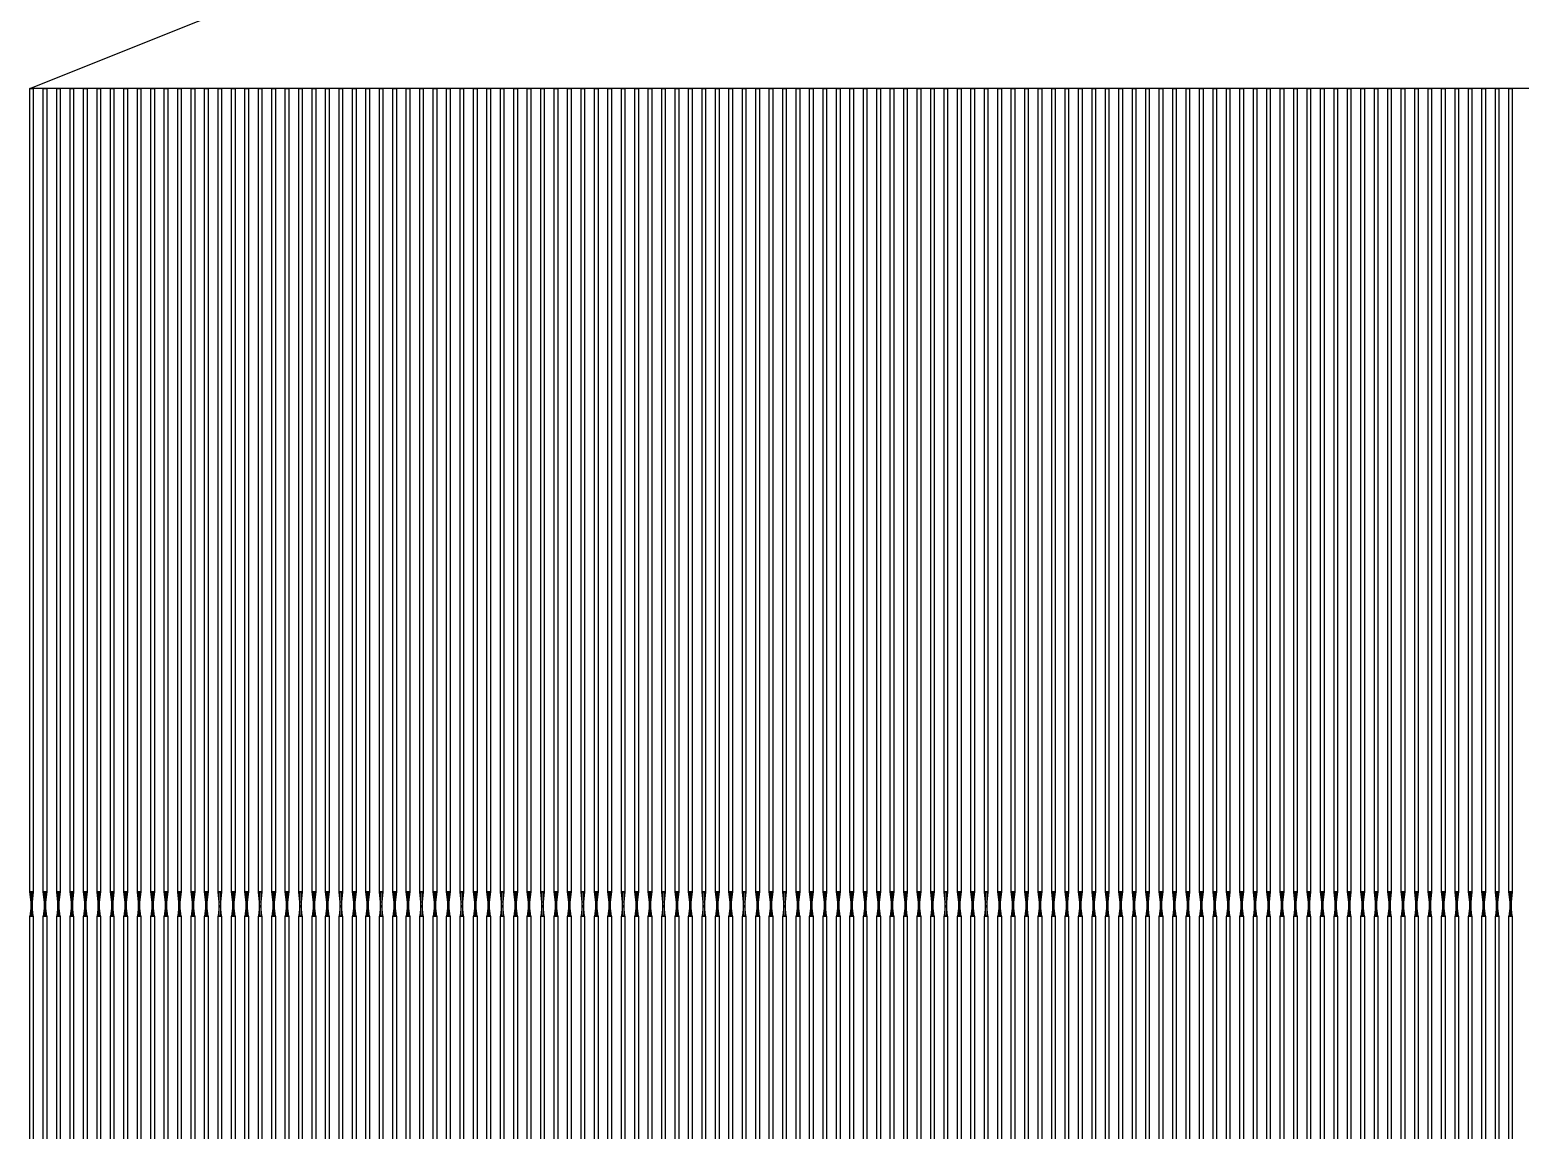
# Model space of a CAD drawing. Extents: x 0 to 762, y 0 to 762.
# Drawn here: x 520.5 to 647.9, y 487.6 to 581.6 of the extents above; entities that cross this region are included whole.
import ezdxf

# ---------------------------------------------------------------- set-up
doc = ezdxf.new("R2010")
doc.units = 0
doc.layers.get('0').update_dxf_attribs({"linetype": 'CONTINUOUS'})

msp = doc.modelspace()

# ---------------------------------------------------------------- linework, layer by layer
at = {"color": 0}
for points in [[(634.989, 622.289), (749.436, 576.569), (520.54, 576.569), (634.989, 622.289)], [(520.54, 576.569), (520.84, 576.569), (520.84, 507.99), (520.54, 507.99), (520.54, 576.569)], [(521.689, 576.569), (521.989, 576.569), (521.989, 507.99), (521.689, 507.99), (521.689, 576.569)], [(522.838, 576.569), (523.137, 576.569), (523.137, 507.99), (522.838, 507.99), (522.838, 576.569)], [(523.986, 576.569), (524.286, 576.569), (524.286, 507.99), (523.986, 507.99), (523.986, 576.569)], [(525.136, 576.569), (525.436, 576.569), (525.436, 507.99), (525.136, 507.99), (525.136, 576.569)], [(526.285, 576.569), (526.585, 576.569), (526.585, 507.99), (526.285, 507.99), (526.285, 576.569)], [(527.433, 576.569), (527.733, 576.569), (527.733, 507.99), (527.433, 507.99), (527.433, 576.569)], [(528.582, 576.569), (528.882, 576.569), (528.882, 507.99), (528.582, 507.99), (528.582, 576.569)], [(529.731, 576.569), (530.031, 576.569), (530.031, 507.99), (529.731, 507.99), (529.731, 576.569)], [(530.879, 576.569), (531.179, 576.569), (531.179, 507.99), (530.879, 507.99), (530.879, 576.569)], [(532.028, 576.569), (532.328, 576.569), (532.328, 507.99), (532.028, 507.99), (532.028, 576.569)], [(533.176, 576.569), (533.476, 576.569), (533.476, 507.99), (533.176, 507.99), (533.176, 576.569)], [(534.325, 576.569), (534.625, 576.569), (534.625, 507.99), (534.325, 507.99), (534.325, 576.569)], [(535.474, 576.569), (535.774, 576.569), (535.774, 507.99), (535.474, 507.99), (535.474, 576.569)], [(536.622, 576.569), (536.922, 576.569), (536.922, 507.99), (536.622, 507.99), (536.622, 576.569)], [(537.771, 576.569), (538.071, 576.569), (538.071, 507.99), (537.771, 507.99), (537.771, 576.569)], [(538.919, 576.569), (539.219, 576.569), (539.219, 507.99), (538.919, 507.99), (538.919, 576.569)], [(540.069, 576.569), (540.369, 576.569), (540.369, 507.99), (540.069, 507.99), (540.069, 576.569)], [(541.218, 576.569), (541.518, 576.569), (541.518, 507.99), (541.218, 507.99), (541.218, 576.569)], [(542.367, 576.569), (542.667, 576.569), (542.667, 507.99), (542.367, 507.99), (542.367, 576.569)], [(543.515, 576.569), (543.815, 576.569), (543.815, 507.99), (543.515, 507.99), (543.515, 576.569)], [(544.664, 576.569), (544.964, 576.569), (544.964, 507.99), (544.664, 507.99), (544.664, 576.569)], [(545.813, 576.569), (546.113, 576.569), (546.113, 507.99), (545.813, 507.99), (545.813, 576.569)], [(546.961, 576.569), (547.261, 576.569), (547.261, 507.99), (546.961, 507.99), (546.961, 576.569)], [(548.11, 576.569), (548.41, 576.569), (548.41, 507.99), (548.11, 507.99), (548.11, 576.569)], [(549.258, 576.569), (549.558, 576.569), (549.558, 507.99), (549.258, 507.99), (549.258, 576.569)], [(550.407, 576.569), (550.707, 576.569), (550.707, 507.99), (550.407, 507.99), (550.407, 576.569)], [(551.556, 576.569), (551.856, 576.569), (551.856, 507.99), (551.556, 507.99), (551.556, 576.569)], [(552.704, 576.569), (553.004, 576.569), (553.004, 507.99), (552.704, 507.99), (552.704, 576.569)], [(553.853, 576.569), (554.154, 576.569), (554.154, 507.99), (553.853, 507.99), (553.853, 576.569)], [(555.003, 576.569), (555.303, 576.569), (555.303, 507.99), (555.003, 507.99), (555.003, 576.569)], [(556.151, 576.569), (556.451, 576.569), (556.451, 507.99), (556.151, 507.99), (556.151, 576.569)], [(557.3, 576.569), (557.6, 576.569), (557.6, 507.99), (557.3, 507.99), (557.3, 576.569)], [(558.449, 576.569), (558.749, 576.569), (558.749, 507.99), (558.449, 507.99), (558.449, 576.569)], [(559.597, 576.569), (559.897, 576.569), (559.897, 507.99), (559.597, 507.99), (559.597, 576.569)], [(560.746, 576.569), (561.046, 576.569), (561.046, 507.99), (560.746, 507.99), (560.746, 576.569)], [(561.894, 576.569), (562.194, 576.569), (562.194, 507.99), (561.894, 507.99), (561.894, 576.569)], [(563.043, 576.569), (563.343, 576.569), (563.343, 507.99), (563.043, 507.99), (563.043, 576.569)], [(564.192, 576.569), (564.492, 576.569), (564.492, 507.99), (564.192, 507.99), (564.192, 576.569)], [(565.34, 576.569), (565.64, 576.569), (565.64, 507.99), (565.34, 507.99), (565.34, 576.569)], [(566.489, 576.569), (566.789, 576.569), (566.789, 507.99), (566.489, 507.99), (566.489, 576.569)], [(567.637, 576.569), (567.938, 576.569), (567.938, 507.99), (567.637, 507.99), (567.637, 576.569)], [(568.787, 576.569), (569.088, 576.569), (569.088, 507.99), (568.787, 507.99), (568.787, 576.569)], [(569.936, 576.569), (570.236, 576.569), (570.236, 507.99), (569.936, 507.99), (569.936, 576.569)], [(571.085, 576.569), (571.385, 576.569), (571.385, 507.99), (571.085, 507.99), (571.085, 576.569)], [(572.233, 576.569), (572.533, 576.569), (572.533, 507.99), (572.233, 507.99), (572.233, 576.569)], [(573.382, 576.569), (573.682, 576.569), (573.682, 507.99), (573.382, 507.99), (573.382, 576.569)], [(574.531, 576.569), (574.831, 576.569), (574.831, 507.99), (574.531, 507.99), (574.531, 576.569)], [(575.679, 576.569), (575.979, 576.569), (575.979, 507.99), (575.679, 507.99), (575.679, 576.569)], [(576.828, 576.569), (577.128, 576.569), (577.128, 507.99), (576.828, 507.99), (576.828, 576.569)], [(577.976, 576.569), (578.276, 576.569), (578.276, 507.99), (577.976, 507.99), (577.976, 576.569)], [(579.125, 576.569), (579.425, 576.569), (579.425, 507.99), (579.125, 507.99), (579.125, 576.569)], [(580.274, 576.569), (580.574, 576.569), (580.574, 507.99), (580.274, 507.99), (580.274, 576.569)], [(581.422, 576.569), (581.722, 576.569), (581.722, 507.99), (581.422, 507.99), (581.422, 576.569)], [(582.572, 576.569), (582.872, 576.569), (582.872, 507.99), (582.572, 507.99), (582.572, 576.569)], [(583.721, 576.569), (584.021, 576.569), (584.021, 507.99), (583.721, 507.99), (583.721, 576.569)], [(584.869, 576.569), (585.169, 576.569), (585.169, 507.99), (584.869, 507.99), (584.869, 576.569)], [(586.018, 576.569), (586.318, 576.569), (586.318, 507.99), (586.018, 507.99), (586.018, 576.569)], [(587.167, 576.569), (587.467, 576.569), (587.467, 507.99), (587.167, 507.99), (587.167, 576.569)], [(588.315, 576.569), (588.615, 576.569), (588.615, 507.99), (588.315, 507.99), (588.315, 576.569)], [(589.464, 576.569), (589.764, 576.569), (589.764, 507.99), (589.464, 507.99), (589.464, 576.569)], [(590.613, 576.569), (590.912, 576.569), (590.912, 507.99), (590.613, 507.99), (590.613, 576.569)], [(591.761, 576.569), (592.061, 576.569), (592.061, 507.99), (591.761, 507.99), (591.761, 576.569)], [(592.91, 576.569), (593.21, 576.569), (593.21, 507.99), (592.91, 507.99), (592.91, 576.569)], [(594.058, 576.569), (594.358, 576.569), (594.358, 507.99), (594.058, 507.99), (594.058, 576.569)], [(595.207, 576.569), (595.507, 576.569), (595.507, 507.99), (595.207, 507.99), (595.207, 576.569)], [(596.356, 576.569), (596.657, 576.569), (596.657, 507.99), (596.356, 507.99), (596.356, 576.569)], [(597.506, 576.569), (597.806, 576.569), (597.806, 507.99), (597.506, 507.99), (597.506, 576.569)], [(598.654, 576.569), (598.954, 576.569), (598.954, 507.99), (598.654, 507.99), (598.654, 576.569)], [(599.803, 576.569), (600.103, 576.569), (600.103, 507.99), (599.803, 507.99), (599.803, 576.569)], [(600.951, 576.569), (601.251, 576.569), (601.251, 507.99), (600.951, 507.99), (600.951, 576.569)], [(602.1, 576.569), (602.4, 576.569), (602.4, 507.99), (602.1, 507.99), (602.1, 576.569)], [(603.249, 576.569), (603.549, 576.569), (603.549, 507.99), (603.249, 507.99), (603.249, 576.569)], [(604.397, 576.569), (604.697, 576.569), (604.697, 507.99), (604.397, 507.99), (604.397, 576.569)], [(605.546, 576.569), (605.846, 576.569), (605.846, 507.99), (605.546, 507.99), (605.546, 576.569)], [(606.694, 576.569), (606.994, 576.569), (606.994, 507.99), (606.694, 507.99), (606.694, 576.569)], [(607.843, 576.569), (608.143, 576.569), (608.143, 507.99), (607.843, 507.99), (607.843, 576.569)], [(608.992, 576.569), (609.292, 576.569), (609.292, 507.99), (608.992, 507.99), (608.992, 576.569)], [(610.14, 576.569), (610.44, 576.569), (610.44, 507.99), (610.14, 507.99), (610.14, 576.569)], [(611.29, 576.569), (611.59, 576.569), (611.59, 507.99), (611.29, 507.99), (611.29, 576.569)], [(612.439, 576.569), (612.739, 576.569), (612.739, 507.99), (612.439, 507.99), (612.439, 576.569)], [(613.588, 576.569), (613.887, 576.569), (613.887, 507.99), (613.588, 507.99), (613.588, 576.569)], [(614.736, 576.569), (615.036, 576.569), (615.036, 507.99), (614.736, 507.99), (614.736, 576.569)], [(615.885, 576.569), (616.185, 576.569), (616.185, 507.99), (615.885, 507.99), (615.885, 576.569)], [(617.033, 576.569), (617.333, 576.569), (617.333, 507.99), (617.033, 507.99), (617.033, 576.569)], [(618.182, 576.569), (618.482, 576.569), (618.482, 507.99), (618.182, 507.99), (618.182, 576.569)], [(619.331, 576.569), (619.631, 576.569), (619.631, 507.99), (619.331, 507.99), (619.331, 576.569)], [(620.479, 576.569), (620.779, 576.569), (620.779, 507.99), (620.479, 507.99), (620.479, 576.569)], [(621.628, 576.569), (621.928, 576.569), (621.928, 507.99), (621.628, 507.99), (621.628, 576.569)], [(622.776, 576.569), (623.076, 576.569), (623.076, 507.99), (622.776, 507.99), (622.776, 576.569)], [(623.925, 576.569), (624.225, 576.569), (624.225, 507.99), (623.925, 507.99), (623.925, 576.569)], [(625.074, 576.569), (625.374, 576.569), (625.374, 507.99), (625.074, 507.99), (625.074, 576.569)], [(626.224, 576.569), (626.524, 576.569), (626.524, 507.99), (626.224, 507.99), (626.224, 576.569)], [(627.372, 576.569), (627.672, 576.569), (627.672, 507.99), (627.372, 507.99), (627.372, 576.569)], [(628.521, 576.569), (628.821, 576.569), (628.821, 507.99), (628.521, 507.99), (628.521, 576.569)], [(629.669, 576.569), (629.969, 576.569), (629.969, 507.99), (629.669, 507.99), (629.669, 576.569)], [(630.818, 576.569), (631.118, 576.569), (631.118, 507.99), (630.818, 507.99), (630.818, 576.569)], [(631.967, 576.569), (632.267, 576.569), (632.267, 507.99), (631.967, 507.99), (631.967, 576.569)], [(633.115, 576.569), (633.415, 576.569), (633.415, 507.99), (633.115, 507.99), (633.115, 576.569)], [(634.264, 576.569), (634.564, 576.569), (634.564, 507.99), (634.264, 507.99), (634.264, 576.569)], [(635.412, 576.569), (635.713, 576.569), (635.713, 507.99), (635.412, 507.99), (635.412, 576.569)], [(636.561, 576.569), (636.861, 576.569), (636.861, 507.99), (636.561, 507.99), (636.561, 576.569)], [(637.71, 576.569), (638.01, 576.569), (638.01, 507.99), (637.71, 507.99), (637.71, 576.569)], [(638.858, 576.569), (639.158, 576.569), (639.158, 507.99), (638.858, 507.99), (638.858, 576.569)], [(640.008, 576.569), (640.308, 576.569), (640.308, 507.99), (640.008, 507.99), (640.008, 576.569)], [(641.157, 576.569), (641.457, 576.569), (641.457, 507.99), (641.157, 507.99), (641.157, 576.569)], [(642.306, 576.569), (642.606, 576.569), (642.606, 507.99), (642.306, 507.99), (642.306, 576.569)], [(643.454, 576.569), (643.754, 576.569), (643.754, 507.99), (643.454, 507.99), (643.454, 576.569)], [(644.603, 576.569), (644.903, 576.569), (644.903, 507.99), (644.603, 507.99), (644.603, 576.569)], [(645.751, 576.569), (646.051, 576.569), (646.051, 507.99), (645.751, 507.99), (645.751, 576.569)], [(646.9, 576.569), (647.2, 576.569), (647.2, 507.99), (646.9, 507.99), (646.9, 576.569)], [(520.54, 507.99), (520.84, 507.99), (520.736, 507.09), (520.646, 507.09), (520.54, 507.99)], [(520.54, 505.89), (520.84, 505.89), (520.736, 506.79), (520.646, 506.79), (520.54, 505.89)], [(520.646, 507.99), (520.736, 507.99), (520.736, 505.89), (520.646, 505.89), (520.646, 507.99)], [(521.689, 507.99), (521.989, 507.99), (521.885, 507.09), (521.794, 507.09), (521.689, 507.99)], [(521.689, 505.89), (521.989, 505.89), (521.885, 506.79), (521.794, 506.79), (521.689, 505.89)], [(521.794, 507.99), (521.885, 507.99), (521.885, 505.89), (521.794, 505.89), (521.794, 507.99)], [(522.838, 507.99), (523.137, 507.99), (523.033, 507.09), (522.943, 507.09), (522.838, 507.99)], [(522.838, 505.89), (523.137, 505.89), (523.033, 506.79), (522.943, 506.79), (522.838, 505.89)], [(522.943, 507.99), (523.033, 507.99), (523.033, 505.89), (522.943, 505.89), (522.943, 507.99)], [(523.986, 507.99), (524.286, 507.99), (524.182, 507.09), (524.092, 507.09), (523.986, 507.99)], [(523.986, 505.89), (524.286, 505.89), (524.182, 506.79), (524.092, 506.79), (523.986, 505.89)], [(524.092, 507.99), (524.182, 507.99), (524.182, 505.89), (524.092, 505.89), (524.092, 507.99)], [(525.136, 507.99), (525.435, 507.99), (525.331, 507.09), (525.24, 507.09), (525.136, 507.99)], [(525.136, 505.89), (525.435, 505.89), (525.331, 506.79), (525.24, 506.79), (525.136, 505.89)], [(525.24, 507.99), (525.331, 507.99), (525.331, 505.89), (525.24, 505.89), (525.24, 507.99)], [(526.285, 507.99), (526.585, 507.99), (526.479, 507.09), (526.389, 507.09), (526.285, 507.99)], [(526.285, 505.89), (526.585, 505.89), (526.479, 506.79), (526.389, 506.79), (526.285, 505.89)], [(526.389, 507.99), (526.479, 507.99), (526.479, 505.89), (526.389, 505.89), (526.389, 507.99)], [(527.433, 507.99), (527.733, 507.99), (527.628, 507.09), (527.537, 507.09), (527.433, 507.99)], [(527.433, 505.89), (527.733, 505.89), (527.628, 506.79), (527.537, 506.79), (527.433, 505.89)], [(527.537, 507.99), (527.628, 507.99), (527.628, 505.89), (527.537, 505.89), (527.537, 507.99)], [(528.582, 507.99), (528.882, 507.99), (528.776, 507.09), (528.686, 507.09), (528.582, 507.99)], [(528.582, 505.89), (528.882, 505.89), (528.776, 506.79), (528.686, 506.79), (528.582, 505.89)], [(528.686, 507.99), (528.776, 507.99), (528.776, 505.89), (528.686, 505.89), (528.686, 507.99)], [(529.731, 507.99), (530.031, 507.99), (529.925, 507.09), (529.835, 507.09), (529.731, 507.99)], [(529.731, 505.89), (530.031, 505.89), (529.925, 506.79), (529.835, 506.79), (529.731, 505.89)], [(529.835, 507.99), (529.925, 507.99), (529.925, 505.89), (529.835, 505.89), (529.835, 507.99)], [(530.879, 507.99), (531.179, 507.99), (531.074, 507.09), (530.983, 507.09), (530.879, 507.99)], [(530.879, 505.89), (531.179, 505.89), (531.074, 506.79), (530.983, 506.79), (530.879, 505.89)], [(530.983, 507.99), (531.074, 507.99), (531.074, 505.89), (530.983, 505.89), (530.983, 507.99)], [(532.028, 507.99), (532.328, 507.99), (532.222, 507.09), (532.133, 507.09), (532.028, 507.99)], [(532.028, 505.89), (532.328, 505.89), (532.222, 506.79), (532.133, 506.79), (532.028, 505.89)], [(532.133, 507.99), (532.222, 507.99), (532.222, 505.89), (532.133, 505.89), (532.133, 507.99)], [(533.176, 507.99), (533.476, 507.99), (533.371, 507.09), (533.282, 507.09), (533.176, 507.99)], [(533.176, 505.89), (533.476, 505.89), (533.371, 506.79), (533.282, 506.79), (533.176, 505.89)], [(533.282, 507.99), (533.371, 507.99), (533.371, 505.89), (533.282, 505.89), (533.282, 507.99)], [(534.325, 507.99), (534.625, 507.99), (534.521, 507.09), (534.431, 507.09), (534.325, 507.99)], [(534.325, 505.89), (534.625, 505.89), (534.521, 506.79), (534.431, 506.79), (534.325, 505.89)], [(534.431, 507.99), (534.521, 507.99), (534.521, 505.89), (534.431, 505.89), (534.431, 507.99)], [(535.474, 507.99), (535.774, 507.99), (535.669, 507.09), (535.579, 507.09), (535.474, 507.99)], [(535.474, 505.89), (535.774, 505.89), (535.669, 506.79), (535.579, 506.79), (535.474, 505.89)], [(535.579, 507.99), (535.669, 507.99), (535.669, 505.89), (535.579, 505.89), (535.579, 507.99)], [(536.622, 507.99), (536.922, 507.99), (536.818, 507.09), (536.728, 507.09), (536.622, 507.99)], [(536.622, 505.89), (536.922, 505.89), (536.818, 506.79), (536.728, 506.79), (536.622, 505.89)], [(536.728, 507.99), (536.818, 507.99), (536.818, 505.89), (536.728, 505.89), (536.728, 507.99)], [(537.771, 507.99), (538.071, 507.99), (537.967, 507.09), (537.876, 507.09), (537.771, 507.99)], [(537.771, 505.89), (538.071, 505.89), (537.967, 506.79), (537.876, 506.79), (537.771, 505.89)], [(537.876, 507.99), (537.967, 507.99), (537.967, 505.89), (537.876, 505.89), (537.876, 507.99)], [(538.919, 507.99), (539.219, 507.99), (539.115, 507.09), (539.025, 507.09), (538.919, 507.99)], [(538.919, 505.89), (539.219, 505.89), (539.115, 506.79), (539.025, 506.79), (538.919, 505.89)], [(539.025, 507.99), (539.115, 507.99), (539.115, 505.89), (539.025, 505.89), (539.025, 507.99)], [(540.069, 507.99), (540.369, 507.99), (540.264, 507.09), (540.174, 507.09), (540.069, 507.99)], [(540.069, 505.89), (540.369, 505.89), (540.264, 506.79), (540.174, 506.79), (540.069, 505.89)], [(540.174, 507.99), (540.264, 507.99), (540.264, 505.89), (540.174, 505.89), (540.174, 507.99)], [(541.218, 507.99), (541.518, 507.99), (541.412, 507.09), (541.322, 507.09), (541.218, 507.99)], [(541.218, 505.89), (541.518, 505.89), (541.412, 506.79), (541.322, 506.79), (541.218, 505.89)], [(541.322, 507.99), (541.412, 507.99), (541.412, 505.89), (541.322, 505.89), (541.322, 507.99)], [(542.367, 507.99), (542.667, 507.99), (542.561, 507.09), (542.471, 507.09), (542.367, 507.99)], [(542.367, 505.89), (542.667, 505.89), (542.561, 506.79), (542.471, 506.79), (542.367, 505.89)], [(542.471, 507.99), (542.561, 507.99), (542.561, 505.89), (542.471, 505.89), (542.471, 507.99)], [(543.515, 507.99), (543.815, 507.99), (543.71, 507.09), (543.619, 507.09), (543.515, 507.99)], [(543.515, 505.89), (543.815, 505.89), (543.71, 506.79), (543.619, 506.79), (543.515, 505.89)], [(543.619, 507.99), (543.71, 507.99), (543.71, 505.89), (543.619, 505.89), (543.619, 507.99)], [(544.664, 507.99), (544.964, 507.99), (544.858, 507.09), (544.768, 507.09), (544.664, 507.99)], [(544.664, 505.89), (544.964, 505.89), (544.858, 506.79), (544.768, 506.79), (544.664, 505.89)], [(544.768, 507.99), (544.858, 507.99), (544.858, 505.89), (544.768, 505.89), (544.768, 507.99)], [(545.813, 507.99), (546.113, 507.99), (546.007, 507.09), (545.918, 507.09), (545.813, 507.99)], [(545.813, 505.89), (546.113, 505.89), (546.007, 506.79), (545.918, 506.79), (545.813, 505.89)], [(545.918, 507.99), (546.007, 507.99), (546.007, 505.89), (545.918, 505.89), (545.918, 507.99)], [(546.961, 507.99), (547.261, 507.99), (547.156, 507.09), (547.067, 507.09), (546.961, 507.99)], [(546.961, 505.89), (547.261, 505.89), (547.156, 506.79), (547.067, 506.79), (546.961, 505.89)], [(547.067, 507.99), (547.156, 507.99), (547.156, 505.89), (547.067, 505.89), (547.067, 507.99)], [(548.11, 507.99), (548.41, 507.99), (548.304, 507.09), (548.215, 507.09), (548.11, 507.99)], [(548.11, 505.89), (548.41, 505.89), (548.304, 506.79), (548.215, 506.79), (548.11, 505.89)], [(548.215, 507.99), (548.304, 507.99), (548.304, 505.89), (548.215, 505.89), (548.215, 507.99)], [(549.258, 507.99), (549.558, 507.99), (549.454, 507.09), (549.364, 507.09), (549.258, 507.99)], [(549.258, 505.89), (549.558, 505.89), (549.454, 506.79), (549.364, 506.79), (549.258, 505.89)], [(549.364, 507.99), (549.454, 507.99), (549.454, 505.89), (549.364, 505.89), (549.364, 507.99)], [(550.407, 507.99), (550.707, 507.99), (550.603, 507.09), (550.512, 507.09), (550.407, 507.99)], [(550.407, 505.89), (550.707, 505.89), (550.603, 506.79), (550.512, 506.79), (550.407, 505.89)], [(550.512, 507.99), (550.603, 507.99), (550.603, 505.89), (550.512, 505.89), (550.512, 507.99)], [(551.556, 507.99), (551.856, 507.99), (551.751, 507.09), (551.661, 507.09), (551.556, 507.99)], [(551.556, 505.89), (551.856, 505.89), (551.751, 506.79), (551.661, 506.79), (551.556, 505.89)], [(551.661, 507.99), (551.751, 507.99), (551.751, 505.89), (551.661, 505.89), (551.661, 507.99)], [(552.704, 507.99), (553.004, 507.99), (552.9, 507.09), (552.81, 507.09), (552.704, 507.99)], [(552.704, 505.89), (553.004, 505.89), (552.9, 506.79), (552.81, 506.79), (552.704, 505.89)], [(552.81, 507.99), (552.9, 507.99), (552.9, 505.89), (552.81, 505.89), (552.81, 507.99)], [(553.853, 507.99), (554.154, 507.99), (554.049, 507.09), (553.958, 507.09), (553.853, 507.99)], [(553.853, 505.89), (554.154, 505.89), (554.049, 506.79), (553.958, 506.79), (553.853, 505.89)], [(553.958, 507.99), (554.049, 507.99), (554.049, 505.89), (553.958, 505.89), (553.958, 507.99)], [(555.003, 507.99), (555.303, 507.99), (555.197, 507.09), (555.107, 507.09), (555.003, 507.99)], [(555.003, 505.89), (555.303, 505.89), (555.197, 506.79), (555.107, 506.79), (555.003, 505.89)], [(555.107, 507.99), (555.197, 507.99), (555.197, 505.89), (555.107, 505.89), (555.107, 507.99)], [(556.151, 507.99), (556.451, 507.99), (556.346, 507.09), (556.256, 507.09), (556.151, 507.99)], [(556.151, 505.89), (556.451, 505.89), (556.346, 506.79), (556.256, 506.79), (556.151, 505.89)], [(556.256, 507.99), (556.346, 507.99), (556.346, 505.89), (556.256, 505.89), (556.256, 507.99)], [(557.3, 507.99), (557.6, 507.99), (557.494, 507.09), (557.404, 507.09), (557.3, 507.99)], [(557.3, 505.89), (557.6, 505.89), (557.494, 506.79), (557.404, 506.79), (557.3, 505.89)], [(557.404, 507.99), (557.494, 507.99), (557.494, 505.89), (557.404, 505.89), (557.404, 507.99)], [(558.449, 507.99), (558.749, 507.99), (558.643, 507.09), (558.553, 507.09), (558.449, 507.99)], [(558.449, 505.89), (558.749, 505.89), (558.643, 506.79), (558.553, 506.79), (558.449, 505.89)], [(558.553, 507.99), (558.643, 507.99), (558.643, 505.89), (558.553, 505.89), (558.553, 507.99)], [(559.597, 507.99), (559.897, 507.99), (559.792, 507.09), (559.703, 507.09), (559.597, 507.99)], [(559.597, 505.89), (559.897, 505.89), (559.792, 506.79), (559.703, 506.79), (559.597, 505.89)], [(559.703, 507.99), (559.792, 507.99), (559.792, 505.89), (559.703, 505.89), (559.703, 507.99)], [(560.746, 507.99), (561.046, 507.99), (560.94, 507.09), (560.851, 507.09), (560.746, 507.99)], [(560.746, 505.89), (561.046, 505.89), (560.94, 506.79), (560.851, 506.79), (560.746, 505.89)], [(560.851, 507.99), (560.94, 507.99), (560.94, 505.89), (560.851, 505.89), (560.851, 507.99)], [(561.894, 507.99), (562.194, 507.99), (562.089, 507.09), (562, 507.09), (561.894, 507.99)], [(561.894, 505.89), (562.194, 505.89), (562.089, 506.79), (562, 506.79), (561.894, 505.89)], [(562, 507.99), (562.089, 507.99), (562.089, 505.89), (562, 505.89), (562, 507.99)], [(563.043, 507.99), (563.343, 507.99), (563.239, 507.09), (563.149, 507.09), (563.043, 507.99)], [(563.043, 505.89), (563.343, 505.89), (563.239, 506.79), (563.149, 506.79), (563.043, 505.89)], [(563.149, 507.99), (563.239, 507.99), (563.239, 505.89), (563.149, 505.89), (563.149, 507.99)], [(564.192, 507.99), (564.492, 507.99), (564.387, 507.09), (564.297, 507.09), (564.192, 507.99)], [(564.192, 505.89), (564.492, 505.89), (564.387, 506.79), (564.297, 506.79), (564.192, 505.89)], [(564.297, 507.99), (564.387, 507.99), (564.387, 505.89), (564.297, 505.89), (564.297, 507.99)], [(565.34, 507.99), (565.64, 507.99), (565.536, 507.09), (565.446, 507.09), (565.34, 507.99)], [(565.34, 505.89), (565.64, 505.89), (565.536, 506.79), (565.446, 506.79), (565.34, 505.89)], [(565.446, 507.99), (565.536, 507.99), (565.536, 505.89), (565.446, 505.89), (565.446, 507.99)], [(566.489, 507.99), (566.789, 507.99), (566.685, 507.09), (566.594, 507.09), (566.489, 507.99)], [(566.489, 505.89), (566.789, 505.89), (566.685, 506.79), (566.594, 506.79), (566.489, 505.89)], [(566.594, 507.99), (566.685, 507.99), (566.685, 505.89), (566.594, 505.89), (566.594, 507.99)], [(567.637, 507.99), (567.938, 507.99), (567.833, 507.09), (567.743, 507.09), (567.637, 507.99)], [(567.637, 505.89), (567.938, 505.89), (567.833, 506.79), (567.743, 506.79), (567.637, 505.89)], [(567.743, 507.99), (567.833, 507.99), (567.833, 505.89), (567.743, 505.89), (567.743, 507.99)], [(568.787, 507.99), (569.088, 507.99), (568.982, 507.09), (568.892, 507.09), (568.787, 507.99)], [(568.787, 505.89), (569.088, 505.89), (568.982, 506.79), (568.892, 506.79), (568.787, 505.89)], [(568.892, 507.99), (568.982, 507.99), (568.982, 505.89), (568.892, 505.89), (568.892, 507.99)], [(569.936, 507.99), (570.236, 507.99), (570.131, 507.09), (570.04, 507.09), (569.936, 507.99)], [(569.936, 505.89), (570.236, 505.89), (570.131, 506.79), (570.04, 506.79), (569.936, 505.89)], [(570.04, 507.99), (570.131, 507.99), (570.131, 505.89), (570.04, 505.89), (570.04, 507.99)], [(571.085, 507.99), (571.385, 507.99), (571.279, 507.09), (571.189, 507.09), (571.085, 507.99)], [(571.085, 505.89), (571.385, 505.89), (571.279, 506.79), (571.189, 506.79), (571.085, 505.89)], [(571.189, 507.99), (571.279, 507.99), (571.279, 505.89), (571.189, 505.89), (571.189, 507.99)], [(572.233, 507.99), (572.533, 507.99), (572.428, 507.09), (572.338, 507.09), (572.233, 507.99)], [(572.233, 505.89), (572.533, 505.89), (572.428, 506.79), (572.338, 506.79), (572.233, 505.89)], [(572.338, 507.99), (572.428, 507.99), (572.428, 505.89), (572.338, 505.89), (572.338, 507.99)], [(573.382, 507.99), (573.682, 507.99), (573.576, 507.09), (573.486, 507.09), (573.382, 507.99)], [(573.382, 505.89), (573.682, 505.89), (573.576, 506.79), (573.486, 506.79), (573.382, 505.89)], [(573.486, 507.99), (573.576, 507.99), (573.576, 505.89), (573.486, 505.89), (573.486, 507.99)], [(574.531, 507.99), (574.831, 507.99), (574.725, 507.09), (574.636, 507.09), (574.531, 507.99)], [(574.531, 505.89), (574.831, 505.89), (574.725, 506.79), (574.636, 506.79), (574.531, 505.89)], [(574.636, 507.99), (574.725, 507.99), (574.725, 505.89), (574.636, 505.89), (574.636, 507.99)], [(575.679, 507.99), (575.979, 507.99), (575.874, 507.09), (575.785, 507.09), (575.679, 507.99)], [(575.679, 505.89), (575.979, 505.89), (575.874, 506.79), (575.785, 506.79), (575.679, 505.89)], [(575.785, 507.99), (575.874, 507.99), (575.874, 505.89), (575.785, 505.89), (575.785, 507.99)], [(576.828, 507.99), (577.128, 507.99), (577.024, 507.09), (576.933, 507.09), (576.828, 507.99)], [(576.828, 505.89), (577.128, 505.89), (577.024, 506.79), (576.933, 506.79), (576.828, 505.89)], [(576.933, 507.99), (577.024, 507.99), (577.024, 505.89), (576.933, 505.89), (576.933, 507.99)], [(577.976, 507.99), (578.276, 507.99), (578.172, 507.09), (578.082, 507.09), (577.976, 507.99)], [(577.976, 505.89), (578.276, 505.89), (578.172, 506.79), (578.082, 506.79), (577.976, 505.89)], [(578.082, 507.99), (578.172, 507.99), (578.172, 505.89), (578.082, 505.89), (578.082, 507.99)], [(579.125, 507.99), (579.425, 507.99), (579.321, 507.09), (579.231, 507.09), (579.125, 507.99)], [(579.125, 505.89), (579.425, 505.89), (579.321, 506.79), (579.231, 506.79), (579.125, 505.89)], [(579.231, 507.99), (579.321, 507.99), (579.321, 505.89), (579.231, 505.89), (579.231, 507.99)], [(580.274, 507.99), (580.574, 507.99), (580.469, 507.09), (580.379, 507.09), (580.274, 507.99)], [(580.274, 505.89), (580.574, 505.89), (580.469, 506.79), (580.379, 506.79), (580.274, 505.89)], [(580.379, 507.99), (580.469, 507.99), (580.469, 505.89), (580.379, 505.89), (580.379, 507.99)], [(581.422, 507.99), (581.722, 507.99), (581.618, 507.09), (581.528, 507.09), (581.422, 507.99)], [(581.422, 505.89), (581.722, 505.89), (581.618, 506.79), (581.528, 506.79), (581.422, 505.89)], [(581.528, 507.99), (581.618, 507.99), (581.618, 505.89), (581.528, 505.89), (581.528, 507.99)], [(582.572, 507.99), (582.872, 507.99), (582.767, 507.09), (582.676, 507.09), (582.572, 507.99)], [(582.572, 505.89), (582.872, 505.89), (582.767, 506.79), (582.676, 506.79), (582.572, 505.89)], [(582.676, 507.99), (582.767, 507.99), (582.767, 505.89), (582.676, 505.89), (582.676, 507.99)], [(583.721, 507.99), (584.021, 507.99), (583.915, 507.09), (583.825, 507.09), (583.721, 507.99)], [(583.721, 505.89), (584.021, 505.89), (583.915, 506.79), (583.825, 506.79), (583.721, 505.89)], [(583.825, 507.99), (583.915, 507.99), (583.915, 505.89), (583.825, 505.89), (583.825, 507.99)], [(584.869, 507.99), (585.169, 507.99), (585.064, 507.09), (584.974, 507.09), (584.869, 507.99)], [(584.869, 505.89), (585.169, 505.89), (585.064, 506.79), (584.974, 506.79), (584.869, 505.89)], [(584.974, 507.99), (585.064, 507.99), (585.064, 505.89), (584.974, 505.89), (584.974, 507.99)], [(586.018, 507.99), (586.318, 507.99), (586.213, 507.09), (586.122, 507.09), (586.018, 507.99)], [(586.018, 505.89), (586.318, 505.89), (586.213, 506.79), (586.122, 506.79), (586.018, 505.89)], [(586.122, 507.99), (586.213, 507.99), (586.213, 505.89), (586.122, 505.89), (586.122, 507.99)], [(587.167, 507.99), (587.467, 507.99), (587.361, 507.09), (587.271, 507.09), (587.167, 507.99)], [(587.167, 505.89), (587.467, 505.89), (587.361, 506.79), (587.271, 506.79), (587.167, 505.89)], [(587.271, 507.99), (587.361, 507.99), (587.361, 505.89), (587.271, 505.89), (587.271, 507.99)], [(588.315, 507.99), (588.615, 507.99), (588.51, 507.09), (588.421, 507.09), (588.315, 507.99)], [(588.315, 505.89), (588.615, 505.89), (588.51, 506.79), (588.421, 506.79), (588.315, 505.89)], [(588.421, 507.99), (588.51, 507.99), (588.51, 505.89), (588.421, 505.89), (588.421, 507.99)], [(589.464, 507.99), (589.764, 507.99), (589.658, 507.09), (589.569, 507.09), (589.464, 507.99)], [(589.464, 505.89), (589.764, 505.89), (589.658, 506.79), (589.569, 506.79), (589.464, 505.89)], [(589.569, 507.99), (589.658, 507.99), (589.658, 505.89), (589.569, 505.89), (589.569, 507.99)], [(590.613, 507.99), (590.912, 507.99), (590.807, 507.09), (590.718, 507.09), (590.613, 507.99)], [(590.613, 505.89), (590.912, 505.89), (590.807, 506.79), (590.718, 506.79), (590.613, 505.89)], [(590.718, 507.99), (590.807, 507.99), (590.807, 505.89), (590.718, 505.89), (590.718, 507.99)], [(591.761, 507.99), (592.061, 507.99), (591.957, 507.09), (591.867, 507.09), (591.761, 507.99)], [(591.761, 505.89), (592.061, 505.89), (591.957, 506.79), (591.867, 506.79), (591.761, 505.89)], [(591.867, 507.99), (591.957, 507.99), (591.957, 505.89), (591.867, 505.89), (591.867, 507.99)], [(592.91, 507.99), (593.21, 507.99), (593.106, 507.09), (593.015, 507.09), (592.91, 507.99)], [(592.91, 505.89), (593.21, 505.89), (593.106, 506.79), (593.015, 506.79), (592.91, 505.89)], [(593.015, 507.99), (593.106, 507.99), (593.106, 505.89), (593.015, 505.89), (593.015, 507.99)], [(594.058, 507.99), (594.358, 507.99), (594.254, 507.09), (594.164, 507.09), (594.058, 507.99)], [(594.058, 505.89), (594.358, 505.89), (594.254, 506.79), (594.164, 506.79), (594.058, 505.89)], [(594.164, 507.99), (594.254, 507.99), (594.254, 505.89), (594.164, 505.89), (594.164, 507.99)], [(595.207, 507.99), (595.507, 507.99), (595.403, 507.09), (595.313, 507.09), (595.207, 507.99)], [(595.207, 505.89), (595.507, 505.89), (595.403, 506.79), (595.313, 506.79), (595.207, 505.89)], [(595.313, 507.99), (595.403, 507.99), (595.403, 505.89), (595.313, 505.89), (595.313, 507.99)], [(596.356, 507.99), (596.656, 507.99), (596.551, 507.09), (596.461, 507.09), (596.356, 507.99)], [(596.356, 505.89), (596.656, 505.89), (596.551, 506.79), (596.461, 506.79), (596.356, 505.89)], [(596.461, 507.99), (596.551, 507.99), (596.551, 505.89), (596.461, 505.89), (596.461, 507.99)], [(597.506, 507.99), (597.806, 507.99), (597.7, 507.09), (597.61, 507.09), (597.506, 507.99)], [(597.506, 505.89), (597.806, 505.89), (597.7, 506.79), (597.61, 506.79), (597.506, 505.89)], [(597.61, 507.99), (597.7, 507.99), (597.7, 505.89), (597.61, 505.89), (597.61, 507.99)], [(598.654, 507.99), (598.954, 507.99), (598.849, 507.09), (598.758, 507.09), (598.654, 507.99)], [(598.654, 505.89), (598.954, 505.89), (598.849, 506.79), (598.758, 506.79), (598.654, 505.89)], [(598.758, 507.99), (598.849, 507.99), (598.849, 505.89), (598.758, 505.89), (598.758, 507.99)], [(599.803, 507.99), (600.103, 507.99), (599.997, 507.09), (599.907, 507.09), (599.803, 507.99)], [(599.803, 505.89), (600.103, 505.89), (599.997, 506.79), (599.907, 506.79), (599.803, 505.89)], [(599.907, 507.99), (599.997, 507.99), (599.997, 505.89), (599.907, 505.89), (599.907, 507.99)], [(600.951, 507.99), (601.251, 507.99), (601.146, 507.09), (601.056, 507.09), (600.951, 507.99)], [(600.951, 505.89), (601.251, 505.89), (601.146, 506.79), (601.056, 506.79), (600.951, 505.89)], [(601.056, 507.99), (601.146, 507.99), (601.146, 505.89), (601.056, 505.89), (601.056, 507.99)], [(602.1, 507.99), (602.4, 507.99), (602.294, 507.09), (602.204, 507.09), (602.1, 507.99)], [(602.1, 505.89), (602.4, 505.89), (602.294, 506.79), (602.204, 506.79), (602.1, 505.89)], [(602.204, 507.99), (602.294, 507.99), (602.294, 505.89), (602.204, 505.89), (602.204, 507.99)], [(603.249, 507.99), (603.549, 507.99), (603.443, 507.09), (603.354, 507.09), (603.249, 507.99)], [(603.249, 505.89), (603.549, 505.89), (603.443, 506.79), (603.354, 506.79), (603.249, 505.89)], [(603.354, 507.99), (603.443, 507.99), (603.443, 505.89), (603.354, 505.89), (603.354, 507.99)], [(604.397, 507.99), (604.697, 507.99), (604.592, 507.09), (604.503, 507.09), (604.397, 507.99)], [(604.397, 505.89), (604.697, 505.89), (604.592, 506.79), (604.503, 506.79), (604.397, 505.89)], [(604.503, 507.99), (604.592, 507.99), (604.592, 505.89), (604.503, 505.89), (604.503, 507.99)], [(605.546, 507.99), (605.846, 507.99), (605.742, 507.09), (605.651, 507.09), (605.546, 507.99)], [(605.546, 505.89), (605.846, 505.89), (605.742, 506.79), (605.651, 506.79), (605.546, 505.89)], [(605.651, 507.99), (605.742, 507.99), (605.742, 505.89), (605.651, 505.89), (605.651, 507.99)], [(606.694, 507.99), (606.994, 507.99), (606.89, 507.09), (606.8, 507.09), (606.694, 507.99)], [(606.694, 505.89), (606.994, 505.89), (606.89, 506.79), (606.8, 506.79), (606.694, 505.89)], [(606.8, 507.99), (606.89, 507.99), (606.89, 505.89), (606.8, 505.89), (606.8, 507.99)], [(607.843, 507.99), (608.143, 507.99), (608.039, 507.09), (607.949, 507.09), (607.843, 507.99)], [(607.843, 505.89), (608.143, 505.89), (608.039, 506.79), (607.949, 506.79), (607.843, 505.89)], [(607.949, 507.99), (608.039, 507.99), (608.039, 505.89), (607.949, 505.89), (607.949, 507.99)], [(608.992, 507.99), (609.292, 507.99), (609.188, 507.09), (609.097, 507.09), (608.992, 507.99)], [(608.992, 505.89), (609.292, 505.89), (609.188, 506.79), (609.097, 506.79), (608.992, 505.89)], [(609.097, 507.99), (609.188, 507.99), (609.188, 505.89), (609.097, 505.89), (609.097, 507.99)], [(610.14, 507.99), (610.44, 507.99), (610.336, 507.09), (610.246, 507.09), (610.14, 507.99)], [(610.14, 505.89), (610.44, 505.89), (610.336, 506.79), (610.246, 506.79), (610.14, 505.89)], [(610.246, 507.99), (610.336, 507.99), (610.336, 505.89), (610.246, 505.89), (610.246, 507.99)], [(611.29, 507.99), (611.59, 507.99), (611.485, 507.09), (611.394, 507.09), (611.29, 507.99)], [(611.29, 505.89), (611.59, 505.89), (611.485, 506.79), (611.394, 506.79), (611.29, 505.89)], [(611.394, 507.99), (611.485, 507.99), (611.485, 505.89), (611.394, 505.89), (611.394, 507.99)], [(612.439, 507.99), (612.739, 507.99), (612.633, 507.09), (612.543, 507.09), (612.439, 507.99)], [(612.439, 505.89), (612.739, 505.89), (612.633, 506.79), (612.543, 506.79), (612.439, 505.89)], [(612.543, 507.99), (612.633, 507.99), (612.633, 505.89), (612.543, 505.89), (612.543, 507.99)], [(613.588, 507.99), (613.887, 507.99), (613.782, 507.09), (613.692, 507.09), (613.588, 507.99)], [(613.588, 505.89), (613.887, 505.89), (613.782, 506.79), (613.692, 506.79), (613.588, 505.89)], [(613.692, 507.99), (613.782, 507.99), (613.782, 505.89), (613.692, 505.89), (613.692, 507.99)], [(614.736, 507.99), (615.036, 507.99), (614.931, 507.09), (614.84, 507.09), (614.736, 507.99)], [(614.736, 505.89), (615.036, 505.89), (614.931, 506.79), (614.84, 506.79), (614.736, 505.89)], [(614.84, 507.99), (614.931, 507.99), (614.931, 505.89), (614.84, 505.89), (614.84, 507.99)], [(615.885, 507.99), (616.185, 507.99), (616.079, 507.09), (615.989, 507.09), (615.885, 507.99)], [(615.885, 505.89), (616.185, 505.89), (616.079, 506.79), (615.989, 506.79), (615.885, 505.89)], [(615.989, 507.99), (616.079, 507.99), (616.079, 505.89), (615.989, 505.89), (615.989, 507.99)], [(617.033, 507.99), (617.333, 507.99), (617.228, 507.09), (617.139, 507.09), (617.033, 507.99)], [(617.033, 505.89), (617.333, 505.89), (617.228, 506.79), (617.139, 506.79), (617.033, 505.89)], [(617.139, 507.99), (617.228, 507.99), (617.228, 505.89), (617.139, 505.89), (617.139, 507.99)], [(618.182, 507.99), (618.482, 507.99), (618.376, 507.09), (618.287, 507.09), (618.182, 507.99)], [(618.182, 505.89), (618.482, 505.89), (618.376, 506.79), (618.287, 506.79), (618.182, 505.89)], [(618.287, 507.99), (618.376, 507.99), (618.376, 505.89), (618.287, 505.89), (618.287, 507.99)], [(619.331, 507.99), (619.631, 507.99), (619.525, 507.09), (619.436, 507.09), (619.331, 507.99)], [(619.331, 505.89), (619.631, 505.89), (619.525, 506.79), (619.436, 506.79), (619.331, 505.89)], [(619.436, 507.99), (619.525, 507.99), (619.525, 505.89), (619.436, 505.89), (619.436, 507.99)], [(620.479, 507.99), (620.779, 507.99), (620.675, 507.09), (620.585, 507.09), (620.479, 507.99)], [(620.479, 505.89), (620.779, 505.89), (620.675, 506.79), (620.585, 506.79), (620.479, 505.89)], [(620.585, 507.99), (620.675, 507.99), (620.675, 505.89), (620.585, 505.89), (620.585, 507.99)], [(621.628, 507.99), (621.928, 507.99), (621.824, 507.09), (621.733, 507.09), (621.628, 507.99)], [(621.628, 505.89), (621.928, 505.89), (621.824, 506.79), (621.733, 506.79), (621.628, 505.89)], [(621.733, 507.99), (621.824, 507.99), (621.824, 505.89), (621.733, 505.89), (621.733, 507.99)], [(622.776, 507.99), (623.076, 507.99), (622.972, 507.09), (622.882, 507.09), (622.776, 507.99)], [(622.776, 505.89), (623.076, 505.89), (622.972, 506.79), (622.882, 506.79), (622.776, 505.89)], [(622.882, 507.99), (622.972, 507.99), (622.972, 505.89), (622.882, 505.89), (622.882, 507.99)], [(623.925, 507.99), (624.225, 507.99), (624.121, 507.09), (624.031, 507.09), (623.925, 507.99)], [(623.925, 505.89), (624.225, 505.89), (624.121, 506.79), (624.031, 506.79), (623.925, 505.89)], [(624.031, 507.99), (624.121, 507.99), (624.121, 505.89), (624.031, 505.89), (624.031, 507.99)], [(625.074, 507.99), (625.374, 507.99), (625.269, 507.09), (625.179, 507.09), (625.074, 507.99)], [(625.074, 505.89), (625.374, 505.89), (625.269, 506.79), (625.179, 506.79), (625.074, 505.89)], [(625.179, 507.99), (625.269, 507.99), (625.269, 505.89), (625.179, 505.89), (625.179, 507.99)], [(626.224, 507.99), (626.524, 507.99), (626.418, 507.09), (626.328, 507.09), (626.224, 507.99)], [(626.224, 505.89), (626.524, 505.89), (626.418, 506.79), (626.328, 506.79), (626.224, 505.89)], [(626.328, 507.99), (626.418, 507.99), (626.418, 505.89), (626.328, 505.89), (626.328, 507.99)], [(627.372, 507.99), (627.672, 507.99), (627.567, 507.09), (627.476, 507.09), (627.372, 507.99)], [(627.372, 505.89), (627.672, 505.89), (627.567, 506.79), (627.476, 506.79), (627.372, 505.89)], [(627.476, 507.99), (627.567, 507.99), (627.567, 505.89), (627.476, 505.89), (627.476, 507.99)], [(628.521, 507.99), (628.821, 507.99), (628.715, 507.09), (628.625, 507.09), (628.521, 507.99)], [(628.521, 505.89), (628.821, 505.89), (628.715, 506.79), (628.625, 506.79), (628.521, 505.89)], [(628.625, 507.99), (628.715, 507.99), (628.715, 505.89), (628.625, 505.89), (628.625, 507.99)], [(629.669, 507.99), (629.969, 507.99), (629.864, 507.09), (629.774, 507.09), (629.669, 507.99)], [(629.669, 505.89), (629.969, 505.89), (629.864, 506.79), (629.774, 506.79), (629.669, 505.89)], [(629.774, 507.99), (629.864, 507.99), (629.864, 505.89), (629.774, 505.89), (629.774, 507.99)], [(630.818, 507.99), (631.118, 507.99), (631.012, 507.09), (630.922, 507.09), (630.818, 507.99)], [(630.818, 505.89), (631.118, 505.89), (631.012, 506.79), (630.922, 506.79), (630.818, 505.89)], [(630.922, 507.99), (631.012, 507.99), (631.012, 505.89), (630.922, 505.89), (630.922, 507.99)], [(631.967, 507.99), (632.267, 507.99), (632.161, 507.09), (632.072, 507.09), (631.967, 507.99)], [(631.967, 505.89), (632.267, 505.89), (632.161, 506.79), (632.072, 506.79), (631.967, 505.89)], [(632.072, 507.99), (632.161, 507.99), (632.161, 505.89), (632.072, 505.89), (632.072, 507.99)], [(633.115, 507.99), (633.415, 507.99), (633.31, 507.09), (633.221, 507.09), (633.115, 507.99)], [(633.115, 505.89), (633.415, 505.89), (633.31, 506.79), (633.221, 506.79), (633.115, 505.89)], [(633.221, 507.99), (633.31, 507.99), (633.31, 505.89), (633.221, 505.89), (633.221, 507.99)], [(634.264, 507.99), (634.564, 507.99), (634.46, 507.09), (634.369, 507.09), (634.264, 507.99)], [(634.264, 505.89), (634.564, 505.89), (634.46, 506.79), (634.369, 506.79), (634.264, 505.89)], [(634.369, 507.99), (634.46, 507.99), (634.46, 505.89), (634.369, 505.89), (634.369, 507.99)], [(635.412, 507.99), (635.713, 507.99), (635.608, 507.09), (635.518, 507.09), (635.412, 507.99)], [(635.412, 505.89), (635.713, 505.89), (635.608, 506.79), (635.518, 506.79), (635.412, 505.89)], [(635.518, 507.99), (635.608, 507.99), (635.608, 505.89), (635.518, 505.89), (635.518, 507.99)], [(636.561, 507.99), (636.861, 507.99), (636.757, 507.09), (636.667, 507.09), (636.561, 507.99)], [(636.561, 505.89), (636.861, 505.89), (636.757, 506.79), (636.667, 506.79), (636.561, 505.89)], [(636.667, 507.99), (636.757, 507.99), (636.757, 505.89), (636.667, 505.89), (636.667, 507.99)], [(637.71, 507.99), (638.01, 507.99), (637.906, 507.09), (637.815, 507.09), (637.71, 507.99)], [(637.71, 505.89), (638.01, 505.89), (637.906, 506.79), (637.815, 506.79), (637.71, 505.89)], [(637.815, 507.99), (637.906, 507.99), (637.906, 505.89), (637.815, 505.89), (637.815, 507.99)], [(638.858, 507.99), (639.158, 507.99), (639.054, 507.09), (638.964, 507.09), (638.858, 507.99)], [(638.858, 505.89), (639.158, 505.89), (639.054, 506.79), (638.964, 506.79), (638.858, 505.89)], [(638.964, 507.99), (639.054, 507.99), (639.054, 505.89), (638.964, 505.89), (638.964, 507.99)], [(640.008, 507.99), (640.308, 507.99), (640.203, 507.09), (640.113, 507.09), (640.008, 507.99)], [(640.008, 505.89), (640.308, 505.89), (640.203, 506.79), (640.113, 506.79), (640.008, 505.89)], [(640.113, 507.99), (640.203, 507.99), (640.203, 505.89), (640.113, 505.89), (640.113, 507.99)], [(641.157, 507.99), (641.457, 507.99), (641.351, 507.09), (641.261, 507.09), (641.157, 507.99)], [(641.157, 505.89), (641.457, 505.89), (641.351, 506.79), (641.261, 506.79), (641.157, 505.89)], [(641.261, 507.99), (641.351, 507.99), (641.351, 505.89), (641.261, 505.89), (641.261, 507.99)], [(642.306, 507.99), (642.606, 507.99), (642.5, 507.09), (642.41, 507.09), (642.306, 507.99)], [(642.306, 505.89), (642.606, 505.89), (642.5, 506.79), (642.41, 506.79), (642.306, 505.89)], [(642.41, 507.99), (642.5, 507.99), (642.5, 505.89), (642.41, 505.89), (642.41, 507.99)], [(643.454, 507.99), (643.754, 507.99), (643.649, 507.09), (643.558, 507.09), (643.454, 507.99)], [(643.454, 505.89), (643.754, 505.89), (643.649, 506.79), (643.558, 506.79), (643.454, 505.89)], [(643.558, 507.99), (643.649, 507.99), (643.649, 505.89), (643.558, 505.89), (643.558, 507.99)], [(644.603, 507.99), (644.903, 507.99), (644.797, 507.09), (644.707, 507.09), (644.603, 507.99)], [(644.603, 505.89), (644.903, 505.89), (644.797, 506.79), (644.707, 506.79), (644.603, 505.89)], [(644.707, 507.99), (644.797, 507.99), (644.797, 505.89), (644.707, 505.89), (644.707, 507.99)], [(645.751, 507.99), (646.051, 507.99), (645.946, 507.09), (645.857, 507.09), (645.751, 507.99)], [(645.751, 505.89), (646.051, 505.89), (645.946, 506.79), (645.857, 506.79), (645.751, 505.89)], [(645.857, 507.99), (645.946, 507.99), (645.946, 505.89), (645.857, 505.89), (645.857, 507.99)], [(646.9, 507.99), (647.2, 507.99), (647.094, 507.09), (647.006, 507.09), (646.9, 507.99)], [(646.9, 505.89), (647.2, 505.89), (647.094, 506.79), (647.006, 506.79), (646.9, 505.89)], [(647.006, 507.99), (647.094, 507.99), (647.094, 505.89), (647.006, 505.89), (647.006, 507.99)], [(520.54, 505.89), (520.84, 505.89), (520.84, 439.412), (520.54, 439.412), (520.54, 505.89)], [(521.689, 505.89), (521.989, 505.89), (521.989, 439.412), (521.689, 439.412), (521.689, 505.89)], [(522.838, 505.89), (523.137, 505.89), (523.137, 439.412), (522.838, 439.412), (522.838, 505.89)], [(523.986, 505.89), (524.286, 505.89), (524.286, 439.412), (523.986, 439.412), (523.986, 505.89)], [(525.136, 505.89), (525.436, 505.89), (525.436, 439.412), (525.136, 439.412), (525.136, 505.89)], [(526.285, 505.89), (526.585, 505.89), (526.585, 439.412), (526.285, 439.412), (526.285, 505.89)], [(527.433, 505.89), (527.733, 505.89), (527.733, 439.412), (527.433, 439.412), (527.433, 505.89)], [(528.582, 505.89), (528.882, 505.89), (528.882, 439.412), (528.582, 439.412), (528.582, 505.89)], [(529.731, 505.89), (530.031, 505.89), (530.031, 439.412), (529.731, 439.412), (529.731, 505.89)], [(530.879, 505.89), (531.179, 505.89), (531.179, 439.412), (530.879, 439.412), (530.879, 505.89)], [(532.028, 505.89), (532.328, 505.89), (532.328, 439.412), (532.028, 439.412), (532.028, 505.89)], [(533.176, 505.89), (533.476, 505.89), (533.476, 439.412), (533.176, 439.412), (533.176, 505.89)], [(534.325, 505.89), (534.625, 505.89), (534.625, 439.412), (534.325, 439.412), (534.325, 505.89)], [(535.474, 505.89), (535.774, 505.89), (535.774, 439.412), (535.474, 439.412), (535.474, 505.89)], [(536.622, 505.89), (536.922, 505.89), (536.922, 439.412), (536.622, 439.412), (536.622, 505.89)], [(537.771, 505.89), (538.071, 505.89), (538.071, 439.412), (537.771, 439.412), (537.771, 505.89)], [(538.919, 505.89), (539.219, 505.89), (539.219, 439.412), (538.919, 439.412), (538.919, 505.89)], [(540.069, 505.89), (540.369, 505.89), (540.369, 439.412), (540.069, 439.412), (540.069, 505.89)], [(541.218, 505.89), (541.518, 505.89), (541.518, 439.412), (541.218, 439.412), (541.218, 505.89)], [(542.367, 505.89), (542.667, 505.89), (542.667, 439.412), (542.367, 439.412), (542.367, 505.89)], [(543.515, 505.89), (543.815, 505.89), (543.815, 439.412), (543.515, 439.412), (543.515, 505.89)], [(544.664, 505.89), (544.964, 505.89), (544.964, 439.412), (544.664, 439.412), (544.664, 505.89)], [(545.813, 505.89), (546.113, 505.89), (546.113, 439.412), (545.813, 439.412), (545.813, 505.89)], [(546.961, 505.89), (547.261, 505.89), (547.261, 439.412), (546.961, 439.412), (546.961, 505.89)], [(548.11, 505.89), (548.41, 505.89), (548.41, 439.412), (548.11, 439.412), (548.11, 505.89)], [(549.258, 505.89), (549.558, 505.89), (549.558, 439.412), (549.258, 439.412), (549.258, 505.89)], [(550.407, 505.89), (550.707, 505.89), (550.707, 439.412), (550.407, 439.412), (550.407, 505.89)], [(551.556, 505.89), (551.856, 505.89), (551.856, 439.412), (551.556, 439.412), (551.556, 505.89)], [(552.704, 505.89), (553.004, 505.89), (553.004, 439.412), (552.704, 439.412), (552.704, 505.89)], [(553.853, 505.89), (554.154, 505.89), (554.154, 439.412), (553.853, 439.412), (553.853, 505.89)], [(555.003, 505.89), (555.303, 505.89), (555.303, 439.412), (555.003, 439.412), (555.003, 505.89)], [(556.151, 505.89), (556.451, 505.89), (556.451, 439.412), (556.151, 439.412), (556.151, 505.89)], [(557.3, 505.89), (557.6, 505.89), (557.6, 439.412), (557.3, 439.412), (557.3, 505.89)], [(558.449, 505.89), (558.749, 505.89), (558.749, 439.412), (558.449, 439.412), (558.449, 505.89)], [(559.597, 505.89), (559.897, 505.89), (559.897, 439.412), (559.597, 439.412), (559.597, 505.89)], [(560.746, 505.89), (561.046, 505.89), (561.046, 439.412), (560.746, 439.412), (560.746, 505.89)], [(561.894, 505.89), (562.194, 505.89), (562.194, 439.412), (561.894, 439.412), (561.894, 505.89)], [(563.043, 505.89), (563.343, 505.89), (563.343, 439.412), (563.043, 439.412), (563.043, 505.89)], [(564.192, 505.89), (564.492, 505.89), (564.492, 439.412), (564.192, 439.412), (564.192, 505.89)], [(565.34, 505.89), (565.64, 505.89), (565.64, 439.412), (565.34, 439.412), (565.34, 505.89)], [(566.489, 505.89), (566.789, 505.89), (566.789, 439.412), (566.489, 439.412), (566.489, 505.89)], [(567.637, 505.89), (567.938, 505.89), (567.938, 439.412), (567.637, 439.412), (567.637, 505.89)], [(568.787, 505.89), (569.088, 505.89), (569.088, 439.412), (568.787, 439.412), (568.787, 505.89)], [(569.936, 505.89), (570.236, 505.89), (570.236, 439.412), (569.936, 439.412), (569.936, 505.89)], [(571.085, 505.89), (571.385, 505.89), (571.385, 439.412), (571.085, 439.412), (571.085, 505.89)], [(572.233, 505.89), (572.533, 505.89), (572.533, 439.412), (572.233, 439.412), (572.233, 505.89)], [(573.382, 505.89), (573.682, 505.89), (573.682, 439.412), (573.382, 439.412), (573.382, 505.89)], [(574.531, 505.89), (574.831, 505.89), (574.831, 439.412), (574.531, 439.412), (574.531, 505.89)], [(575.679, 505.89), (575.979, 505.89), (575.979, 439.412), (575.679, 439.412), (575.679, 505.89)], [(576.828, 505.89), (577.128, 505.89), (577.128, 439.412), (576.828, 439.412), (576.828, 505.89)], [(577.976, 505.89), (578.276, 505.89), (578.276, 439.412), (577.976, 439.412), (577.976, 505.89)], [(579.125, 505.89), (579.425, 505.89), (579.425, 439.412), (579.125, 439.412), (579.125, 505.89)], [(580.274, 505.89), (580.574, 505.89), (580.574, 439.412), (580.274, 439.412), (580.274, 505.89)], [(581.422, 505.89), (581.722, 505.89), (581.722, 439.412), (581.422, 439.412), (581.422, 505.89)], [(582.572, 505.89), (582.872, 505.89), (582.872, 439.412), (582.572, 439.412), (582.572, 505.89)], [(583.721, 505.89), (584.021, 505.89), (584.021, 439.412), (583.721, 439.412), (583.721, 505.89)], [(584.869, 505.89), (585.169, 505.89), (585.169, 439.412), (584.869, 439.412), (584.869, 505.89)], [(586.018, 505.89), (586.318, 505.89), (586.318, 439.412), (586.018, 439.412), (586.018, 505.89)], [(587.167, 505.89), (587.467, 505.89), (587.467, 439.412), (587.167, 439.412), (587.167, 505.89)], [(588.315, 505.89), (588.615, 505.89), (588.615, 439.412), (588.315, 439.412), (588.315, 505.89)], [(589.464, 505.89), (589.764, 505.89), (589.764, 439.412), (589.464, 439.412), (589.464, 505.89)], [(590.613, 505.89), (590.912, 505.89), (590.912, 439.412), (590.613, 439.412), (590.613, 505.89)], [(591.761, 505.89), (592.061, 505.89), (592.061, 439.412), (591.761, 439.412), (591.761, 505.89)], [(592.91, 505.89), (593.21, 505.89), (593.21, 439.412), (592.91, 439.412), (592.91, 505.89)], [(594.058, 505.89), (594.358, 505.89), (594.358, 439.412), (594.058, 439.412), (594.058, 505.89)], [(595.207, 505.89), (595.507, 505.89), (595.507, 439.412), (595.207, 439.412), (595.207, 505.89)], [(596.356, 505.89), (596.657, 505.89), (596.657, 439.412), (596.356, 439.412), (596.356, 505.89)], [(597.506, 505.89), (597.806, 505.89), (597.806, 439.412), (597.506, 439.412), (597.506, 505.89)], [(598.654, 505.89), (598.954, 505.89), (598.954, 439.412), (598.654, 439.412), (598.654, 505.89)], [(599.803, 505.89), (600.103, 505.89), (600.103, 439.412), (599.803, 439.412), (599.803, 505.89)], [(600.951, 505.89), (601.251, 505.89), (601.251, 439.412), (600.951, 439.412), (600.951, 505.89)], [(602.1, 505.89), (602.4, 505.89), (602.4, 439.412), (602.1, 439.412), (602.1, 505.89)], [(603.249, 505.89), (603.549, 505.89), (603.549, 439.412), (603.249, 439.412), (603.249, 505.89)], [(604.397, 505.89), (604.697, 505.89), (604.697, 439.412), (604.397, 439.412), (604.397, 505.89)], [(605.546, 505.89), (605.846, 505.89), (605.846, 439.412), (605.546, 439.412), (605.546, 505.89)], [(606.694, 505.89), (606.994, 505.89), (606.994, 439.412), (606.694, 439.412), (606.694, 505.89)], [(607.843, 505.89), (608.143, 505.89), (608.143, 439.412), (607.843, 439.412), (607.843, 505.89)], [(608.992, 505.89), (609.292, 505.89), (609.292, 439.412), (608.992, 439.412), (608.992, 505.89)], [(610.14, 505.89), (610.44, 505.89), (610.44, 439.412), (610.14, 439.412), (610.14, 505.89)], [(611.29, 505.89), (611.59, 505.89), (611.59, 439.412), (611.29, 439.412), (611.29, 505.89)], [(612.439, 505.89), (612.739, 505.89), (612.739, 439.412), (612.439, 439.412), (612.439, 505.89)], [(613.588, 505.89), (613.887, 505.89), (613.887, 439.412), (613.588, 439.412), (613.588, 505.89)], [(614.736, 505.89), (615.036, 505.89), (615.036, 439.412), (614.736, 439.412), (614.736, 505.89)], [(615.885, 505.89), (616.185, 505.89), (616.185, 439.412), (615.885, 439.412), (615.885, 505.89)], [(617.033, 505.89), (617.333, 505.89), (617.333, 439.412), (617.033, 439.412), (617.033, 505.89)], [(618.182, 505.89), (618.482, 505.89), (618.482, 439.412), (618.182, 439.412), (618.182, 505.89)], [(619.331, 505.89), (619.631, 505.89), (619.631, 439.412), (619.331, 439.412), (619.331, 505.89)], [(620.479, 505.89), (620.779, 505.89), (620.779, 439.412), (620.479, 439.412), (620.479, 505.89)], [(621.628, 505.89), (621.928, 505.89), (621.928, 439.412), (621.628, 439.412), (621.628, 505.89)], [(622.776, 505.89), (623.076, 505.89), (623.076, 439.412), (622.776, 439.412), (622.776, 505.89)], [(623.925, 505.89), (624.225, 505.89), (624.225, 439.412), (623.925, 439.412), (623.925, 505.89)], [(625.074, 505.89), (625.374, 505.89), (625.374, 439.412), (625.074, 439.412), (625.074, 505.89)], [(626.224, 505.89), (626.524, 505.89), (626.524, 439.412), (626.224, 439.412), (626.224, 505.89)], [(627.372, 505.89), (627.672, 505.89), (627.672, 439.412), (627.372, 439.412), (627.372, 505.89)], [(628.521, 505.89), (628.821, 505.89), (628.821, 439.412), (628.521, 439.412), (628.521, 505.89)], [(629.669, 505.89), (629.969, 505.89), (629.969, 439.412), (629.669, 439.412), (629.669, 505.89)], [(630.818, 505.89), (631.118, 505.89), (631.118, 439.412), (630.818, 439.412), (630.818, 505.89)], [(631.967, 505.89), (632.267, 505.89), (632.267, 439.412), (631.967, 439.412), (631.967, 505.89)], [(633.115, 505.89), (633.415, 505.89), (633.415, 439.412), (633.115, 439.412), (633.115, 505.89)], [(634.264, 505.89), (634.564, 505.89), (634.564, 439.412), (634.264, 439.412), (634.264, 505.89)], [(635.412, 505.89), (635.713, 505.89), (635.713, 439.412), (635.412, 439.412), (635.412, 505.89)], [(636.561, 505.89), (636.861, 505.89), (636.861, 439.412), (636.561, 439.412), (636.561, 505.89)], [(637.71, 505.89), (638.01, 505.89), (638.01, 439.412), (637.71, 439.412), (637.71, 505.89)], [(638.858, 505.89), (639.158, 505.89), (639.158, 439.412), (638.858, 439.412), (638.858, 505.89)], [(640.008, 505.89), (640.308, 505.89), (640.308, 439.412), (640.008, 439.412), (640.008, 505.89)], [(641.157, 505.89), (641.457, 505.89), (641.457, 439.412), (641.157, 439.412), (641.157, 505.89)], [(642.306, 505.89), (642.606, 505.89), (642.606, 439.412), (642.306, 439.412), (642.306, 505.89)], [(643.454, 505.89), (643.754, 505.89), (643.754, 439.412), (643.454, 439.412), (643.454, 505.89)], [(644.603, 505.89), (644.903, 505.89), (644.903, 439.412), (644.603, 439.412), (644.603, 505.89)], [(645.751, 505.89), (646.051, 505.89), (646.051, 439.412), (645.751, 439.412), (645.751, 505.89)], [(646.9, 505.89), (647.2, 505.89), (647.2, 439.412), (646.9, 439.412), (646.9, 505.89)]]:
    msp.add_lwpolyline(points, close=True, dxfattribs=at)

doc.saveas('drawing.dxf')
